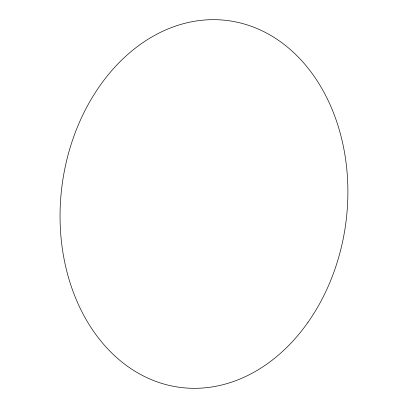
<?xml version="1.0" encoding="UTF-8"?>
<svg xmlns="http://www.w3.org/2000/svg" width="408" height="408" viewBox="0 0 408 408"><rect width="100%" height="100%" fill="white"/><g stroke="black" fill="none" stroke-linecap="round" stroke-linejoin="round"><path stroke-width="0.61" d="M307.974 322.33A184.941 143.131 -82.6 0 0 238.206 22.45A184.941 143.131 -82.6 0 0 65.816 267.22A184.941 143.131 -82.6 0 0 307.974 322.33"/></g></svg>
